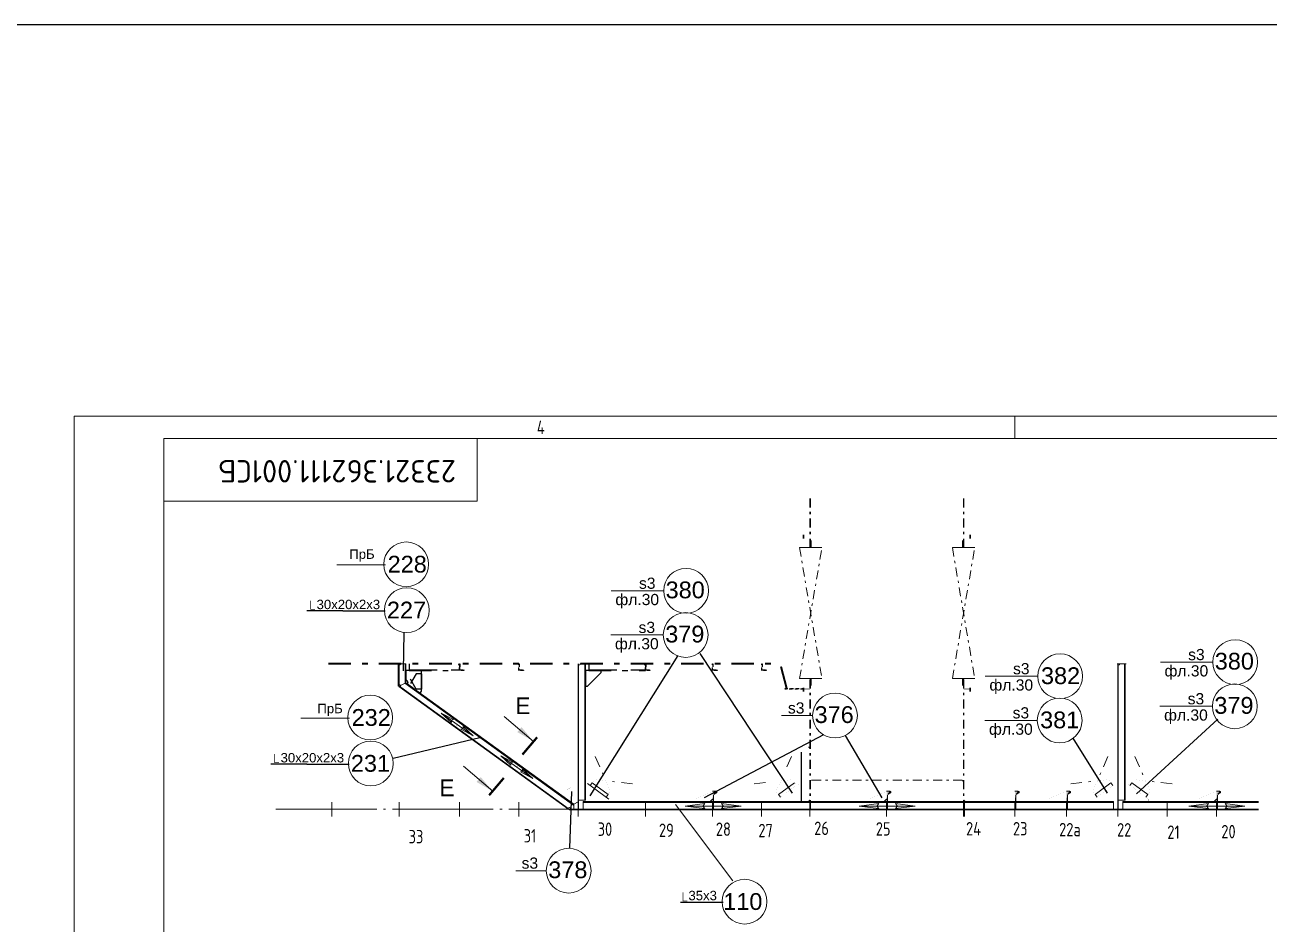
# Model space of a CAD drawing. Header units: millimetres. Extents: x 149544 to 197467, y -3118 to 25363.
# Drawn here: x 168411 to 173967, y 19742 to 23758 of the extents above; entities that cross this region are included whole.
import ezdxf

# ---------------------------------------------------------------- set-up
doc = ezdxf.new("R2010")
doc.units = ezdxf.units.MM
doc.header["$MEASUREMENT"] = 0
for name, pattern in [('DASH1', [187.5, 125, -62.5]), ('DASH5', [225, 100, -50, 25, -50]), ('DASH6', [25, 12.5, -12.5]), ('K5LT32768', [0]), ('K5LT32769', [0]), ('K5LT32781', [90, 40, -20, 10, -20]), ('K5LT32790', [520, 450, -30, 10, -30]), ('K5LT32791', [0]), ('K5LT32793', [10, 5, -5]), ('K5LT32794', [10, 5, -5]), ('K5LT_THIN', [0])]:
    doc.linetypes.add(name, pattern=pattern)
doc.layers.add('pen_035', color=1, linetype='Continuous')
doc.layers.add('pen_7', color=1, linetype='Continuous')
doc.styles.add('KTEXTSTYLE', font='GOST_AU.SHX', dxfattribs={"width": 0.96, "height": 5})
doc.styles.add('style5', font='arial.ttf', dxfattribs={"height": 3})

# ---------------------------------------------------------------- blocks, each defined once
blk = doc.blocks.new('U131')
at = {"layer": 'pen_035', "color": 1, "linetype": 'K5LT32769', "lineweight": 18, "true_color": 0xff0000}
for p, q in [((-161174, 4658.9), (-161179, 4595.6)), ((-161174, 4658.9), (-161174, 4595.6)), ((-161179, 4595.6), (-161174, 4595.6))]:
    blk.add_line(p, q, dxfattribs=at)
blk = doc.blocks.new('U132')
at = {"layer": 'pen_035', "color": 1, "linetype": 'K5LT32769', "lineweight": 18, "true_color": 0xff0000}
for p in [(-161172, 4662.3), (-161162, 4668.1)]:
    blk.add_line(p, (-161160.7, 4669.3), dxfattribs=at)
blk = doc.blocks.new('U133')
at = {"layer": 'pen_035', "color": 1, "linetype": 'K5LT32769', "lineweight": 18, "true_color": 0xff0000}
for p in [(-161172, 4662.3), (-161160.7, 4669.3)]:
    blk.add_line(p, (-161160.1, 4670.9), dxfattribs=at)
blk = doc.blocks.new('U134')
at = {"layer": 'pen_035', "color": 1, "linetype": 'K5LT32769', "lineweight": 18, "true_color": 0xff0000}
for p in [(-161172, 4662.3), (-161160.1, 4670.9)]:
    blk.add_line(p, (-161160.1, 4672.6), dxfattribs=at)
blk = doc.blocks.new('U135')
at = {"layer": 'pen_035', "color": 1, "linetype": 'K5LT32769', "lineweight": 18, "true_color": 0xff0000}
for p in [(-161173.1, 4661.4), (-161160.1, 4672.6)]:
    blk.add_line(p, (-161160.9, 4674.1), dxfattribs=at)
blk = doc.blocks.new('U136')
at = {"layer": 'pen_035', "color": 1, "linetype": 'K5LT32769', "lineweight": 18, "true_color": 0xff0000}
for p in [(-161173.1, 4661.4), (-161160.9, 4674.1)]:
    blk.add_line(p, (-161162.3, 4675.2), dxfattribs=at)
blk = doc.blocks.new('U137')
at = {"layer": 'pen_035', "color": 1, "linetype": 'K5LT32769', "lineweight": 18, "true_color": 0xff0000}
blk.add_line((-161179, 4595.6), (-161174, 4658.9), dxfattribs=at)
blk = doc.blocks.new('U138')
at = {"layer": 'pen_035', "color": 1, "linetype": 'K5LT32769', "lineweight": 18, "true_color": 0xff0000}
for p in [(-161162.3, 4675.2), (-161164, 4675.6)]:
    blk.add_line(p, (-161179, 4675.6), dxfattribs=at)
blk = doc.blocks.new('U187')
at = {"layer": 'pen_035', "color": 1, "linetype": 'K5LT32769', "lineweight": 18, "true_color": 0xff0000}
for p, q in [((-162422, 4675.6), (-162405.3, 4675.2)), ((-162422, 4675.6), (-162407, 4675.6)), ((-162405.3, 4675.2), (-162407, 4675.6))]:
    blk.add_line(p, q, dxfattribs=at)
blk = doc.blocks.new('U188')
at = {"layer": 'pen_035', "color": 1, "linetype": 'K5LT32769', "lineweight": 18, "true_color": 0xff0000}
for p in [(-162415, 4662.3), (-162405, 4668.1)]:
    blk.add_line(p, (-162403.7, 4669.3), dxfattribs=at)
blk = doc.blocks.new('U189')
at = {"layer": 'pen_035', "color": 1, "linetype": 'K5LT32769', "lineweight": 18, "true_color": 0xff0000}
for p in [(-162415, 4662.3), (-162403.7, 4669.3)]:
    blk.add_line(p, (-162403.1, 4670.9), dxfattribs=at)
blk = doc.blocks.new('U190')
at = {"layer": 'pen_035', "color": 1, "linetype": 'K5LT32769', "lineweight": 18, "true_color": 0xff0000}
for p in [(-162415, 4662.3), (-162403.1, 4670.9)]:
    blk.add_line(p, (-162403.1, 4672.6), dxfattribs=at)
blk = doc.blocks.new('U191')
at = {"layer": 'pen_035', "color": 1, "linetype": 'K5LT32769', "lineweight": 18, "true_color": 0xff0000}
for p in [(-162416.1, 4661.4), (-162403.1, 4672.6)]:
    blk.add_line(p, (-162403.9, 4674.1), dxfattribs=at)
blk = doc.blocks.new('U192')
at = {"layer": 'pen_035', "color": 1, "linetype": 'K5LT32769', "lineweight": 18, "true_color": 0xff0000}
for p in [(-162416.1, 4661.4), (-162403.9, 4674.1)]:
    blk.add_line(p, (-162405.3, 4675.2), dxfattribs=at)
blk = doc.blocks.new('U193')
at = {"layer": 'pen_035', "color": 1, "linetype": 'K5LT32769', "lineweight": 18, "true_color": 0xff0000}
blk.add_line((-162422, 4595.6), (-162417, 4658.9), dxfattribs=at)
blk = doc.blocks.new('U194')
at = {"layer": 'pen_035', "color": 1, "linetype": 'K5LT32769', "lineweight": 18, "true_color": 0xff0000}
for p in [(-162422, 4595.6), (-162417, 4595.6)]:
    blk.add_line(p, (-162417, 4658.9), dxfattribs=at)
blk = doc.blocks.new('U195')
at = {"layer": 'pen_035', "color": 1, "linetype": 'K5LT32769', "lineweight": 18, "true_color": 0xff0000}
for p, q in [((-163194, 4658.9), (-163199, 4595.6)), ((-163194, 4658.9), (-163194, 4595.6)), ((-163199, 4595.6), (-163194, 4595.6))]:
    blk.add_line(p, q, dxfattribs=at)
blk = doc.blocks.new('U196')
at = {"layer": 'pen_035', "color": 1, "linetype": 'K5LT32769', "lineweight": 18, "true_color": 0xff0000}
for p in [(-163192, 4662.3), (-163182, 4668.1)]:
    blk.add_line(p, (-163180.7, 4669.3), dxfattribs=at)
blk = doc.blocks.new('U197')
at = {"layer": 'pen_035', "color": 1, "linetype": 'K5LT32769', "lineweight": 18, "true_color": 0xff0000}
for p in [(-163192, 4662.3), (-163180.7, 4669.3)]:
    blk.add_line(p, (-163180.1, 4670.9), dxfattribs=at)
blk = doc.blocks.new('U198')
at = {"layer": 'pen_035', "color": 1, "linetype": 'K5LT32769', "lineweight": 18, "true_color": 0xff0000}
for p in [(-163192, 4662.3), (-163180.1, 4670.9)]:
    blk.add_line(p, (-163180.1, 4672.6), dxfattribs=at)
blk = doc.blocks.new('U199')
at = {"layer": 'pen_035', "color": 1, "linetype": 'K5LT32769', "lineweight": 18, "true_color": 0xff0000}
for p in [(-163193.1, 4661.4), (-163180.1, 4672.6)]:
    blk.add_line(p, (-163180.9, 4674.1), dxfattribs=at)
blk = doc.blocks.new('U200')
at = {"layer": 'pen_035', "color": 1, "linetype": 'K5LT32769', "lineweight": 18, "true_color": 0xff0000}
for p in [(-163193.1, 4661.4), (-163180.9, 4674.1)]:
    blk.add_line(p, (-163182.3, 4675.2), dxfattribs=at)
blk = doc.blocks.new('U201')
at = {"layer": 'pen_035', "color": 1, "linetype": 'K5LT32769', "lineweight": 18, "true_color": 0xff0000}
blk.add_line((-163199, 4595.6), (-163194, 4658.9), dxfattribs=at)
blk = doc.blocks.new('U202')
at = {"layer": 'pen_035', "color": 1, "linetype": 'K5LT32769', "lineweight": 18, "true_color": 0xff0000}
for p in [(-163182.3, 4675.2), (-163184, 4675.6)]:
    blk.add_line(p, (-163199, 4675.6), dxfattribs=at)

msp = doc.modelspace()

# ---------------------------------------------------------------- hatches: boundary and pattern name
for color, points in [(0, [(170610, 20599.4), (170628.7, 20621.4), (170681.9, 20558.2)]), (0, [(170427.7, 20376.6), (170446.4, 20398.6), (170499.7, 20335.5)]), (0, [(171481.9, 20254.8), (171486.9, 20254.8), (171486.9, 20318.1), (171487.2, 20319.5), (171487.9, 20320.7), (171488.9, 20321.6), (171498.9, 20327.4), (171500.2, 20328.5), (171500.9, 20330.1), (171500.8, 20331.9), (171500, 20333.4), (171498.6, 20334.4), (171496.9, 20334.8), (171481.9, 20334.8)]), (0, [(172258.9, 20254.8), (172263.9, 20254.8), (172263.9, 20318.1), (172264.2, 20319.5), (172264.9, 20320.7), (172265.9, 20321.6), (172275.9, 20327.4), (172277.2, 20328.5), (172277.9, 20330.1), (172277.8, 20331.9), (172277, 20333.4), (172275.6, 20334.4), (172273.9, 20334.8), (172258.9, 20334.8)]), (0, [(172831.9, 20254.8), (172836.9, 20254.8), (172836.9, 20318.1), (172837.2, 20319.5), (172837.9, 20320.7), (172838.9, 20321.6), (172848.9, 20327.4), (172850.2, 20328.5), (172850.9, 20330.1), (172850.8, 20331.9), (172850, 20333.4), (172848.6, 20334.4), (172846.9, 20334.8), (172831.9, 20334.8)]), (2, [(173061.9, 20254.8), (173066.9, 20254.8), (173066.9, 20318.1), (173067.2, 20319.5), (173067.9, 20320.7), (173068.9, 20321.6), (173078.9, 20327.4), (173080.2, 20328.5), (173080.9, 20330.1), (173080.8, 20331.9), (173080, 20333.4), (173078.6, 20334.4), (173076.9, 20334.8), (173061.9, 20334.8)]), (0, [(173731.9, 20254.8), (173736.9, 20254.8), (173736.9, 20318.1), (173737.2, 20319.5), (173737.9, 20320.7), (173738.9, 20321.6), (173748.9, 20327.4), (173750.2, 20328.5), (173750.9, 20330.1), (173750.8, 20331.9), (173750, 20333.4), (173748.6, 20334.4), (173746.9, 20334.8), (173731.9, 20334.8)])]:
    msp.add_hatch(color=color).paths.add_polyline_path(points)

# ---------------------------------------------------------------- linework, layer by layer
at = {"color": 7, "linetype": 'K5LT32768', "lineweight": 18}
for p, q in [((185451.3, 22010.1), (168631.3, 22010.1)), ((168631.3, 22010.1), (168631.3, 10130.1)), ((172831.3, 22010.1), (172831.3, 21910.1))]:
    msp.add_line(p, q, dxfattribs=at)
at = {"color": 1, "linetype": 'K5LT32769', "lineweight": 18, "true_color": 0xff0000}
for p, q in [((185351.3, 21910.1), (169031.3, 21910.1)), ((169031.3, 21910.1), (169031.3, 10230.1)), ((170431.3, 21910.1), (170431.3, 21630.1)), ((170431.3, 21630.1), (169031.3, 21630.1))]:
    msp.add_line(p, q, dxfattribs=at)
at = {"color": 0, "linetype": 'K5LT32781', "lineweight": 18}
for p, q in [((171916.9, 21423.2), (171916.9, 21647.1)), ((171918.9, 21423.2), (171918.9, 21647.1)), ((172601.9, 21423.2), (172601.9, 21647.1)), ((172603.9, 21423.2), (172603.9, 21647.1)), ((171886.9, 21464.4), (171886.9, 21481.2)), ((171889.9, 21464.4), (171889.9, 21481.2)), ((171918.9, 21423.2), (171918.9, 21454.6)), ((171921.9, 21423.2), (171921.9, 21454.6)), ((172598.9, 21423.2), (172598.9, 21454.6)), ((172601.9, 21423.2), (172601.9, 21454.6)), ((172630.9, 21464.4), (172630.9, 21481.2)), ((172633.9, 21464.4), (172633.9, 21481.2)), ((171870.4, 20838.4), (171970.4, 21423.2)), ((171870.4, 21423.2), (171970.4, 20838.4)), ((172552.9, 20838.4), (172652.9, 21423.2)), ((172552.9, 21423.2), (172652.9, 20838.4)), ((173288.9, 20904.8), (173333.9, 20904.8)), ((171916.9, 20254.8), (171916.9, 20838.4)), ((171918.9, 20254.8), (171918.9, 20838.4)), ((171918.9, 20807), (171918.9, 20838.4)), ((171921.9, 20807), (171921.9, 20838.4)), ((172598.9, 20807), (172598.9, 20838.4)), ((172601.9, 20254.8), (172601.9, 20838.4)), ((172601.9, 20807), (172601.9, 20838.4)), ((172603.9, 20254.8), (172603.9, 20838.4)), ((171886.9, 20780.4), (171886.9, 20797.2)), ((171889.9, 20780.4), (171889.9, 20797.2)), ((172630.9, 20780.4), (172630.9, 20797.2)), ((172633.9, 20780.4), (172633.9, 20797.2)), ((171916.9, 20380.1), (171916.9, 20355.5)), ((171923.8, 20385.1), (171921.9, 20385.1)), ((172596.9, 20385.1), (171923.8, 20385.1)), ((172601.9, 20380.1), (172601.9, 20355.5)), ((171911.9, 20289.8), (171886.9, 20289.8)), ((172608.9, 20289.8), (172633.9, 20289.8))]:
    msp.add_line(p, q, dxfattribs=at)
at = {"color": 0, "linetype": 'K5LT32768', "lineweight": 18}
for p, q in [((171970.4, 21423.2), (171870.4, 21423.2)), ((172652.9, 21423.2), (172552.9, 21423.2)), ((170021.7, 21346.6), (169804.3, 21346.6)), ((171263.7, 21230.4), (171029.3, 21230.4)), ((171261.9, 21033.1), (171027.5, 21033.1)), ((173716.1, 20911.9), (173481.7, 20911.9)), ((171970.4, 20838.4), (171870.4, 20838.4)), ((172652.9, 20838.4), (172552.9, 20838.4)), ((172934.1, 20848.8), (172699.7, 20848.8)), ((170270.5, 20684.4), (170412.8, 20582.6)), ((170324.7, 20655.1), (170270.5, 20684.4)), ((170315.8, 20642.6), (170270.5, 20684.4)), ((171928.9, 20673.3), (171790.2, 20673.3)), ((173714.2, 20714.5), (173479.8, 20714.5)), ((169860.8, 20662), (169643.4, 20662)), ((170324.7, 20655.1), (170315.3, 20652.4)), ((170315.8, 20642.6), (170315.3, 20652.4)), ((170367.5, 20624.5), (170412.8, 20582.6)), ((170367.5, 20624.5), (170368, 20614.7)), ((170682.8, 20557.8), (170551.5, 20669.2)), ((172932.3, 20651.5), (172697.9, 20651.5)), ((170358.5, 20612), (170368, 20614.7)), ((170358.5, 20612), (170412.8, 20582.6)), ((170536.4, 20494), (170678.8, 20392.2)), ((170590.7, 20464.6), (170536.4, 20494)), ((170581.8, 20452.1), (170536.4, 20494)), ((170590.7, 20464.6), (170581.3, 20461.9)), ((170581.8, 20452.1), (170581.3, 20461.9)), ((170978.1, 20444.8), (170958, 20490.6)), ((171814.2, 20444.8), (171834.2, 20490.6)), ((173227.8, 20444.8), (173247.8, 20490.6)), ((173388.1, 20444.8), (173368, 20490.6)), ((170500.5, 20335), (170369.3, 20446.4)), ((170624.5, 20421.6), (170633.9, 20424.3)), ((170624.5, 20421.6), (170678.8, 20392.2)), ((170633.4, 20434.1), (170678.8, 20392.2)), ((170633.4, 20434.1), (170633.9, 20424.3)), ((170994.1, 20408.2), (170990.1, 20417.3)), ((173211.8, 20408.2), (173215.8, 20417.3)), ((173404.1, 20408.2), (173400.1, 20417.3)), ((171034.8, 20378.2), (171044.7, 20377.1)), ((171074.6, 20373.7), (171124.2, 20368.2)), ((171717.7, 20373.7), (171668, 20368.2)), ((173131.3, 20373.7), (173081.6, 20368.2)), ((173171.1, 20378.2), (173161.2, 20377.1)), ((173444.8, 20378.2), (173454.7, 20377.1)), ((173484.6, 20373.7), (173534.2, 20368.2)), ((169781.9, 20222.8), (169781.9, 20286.8)), ((170081.9, 20222.8), (170081.9, 20286.8)), ((170351.9, 20222.8), (170351.9, 20286.8)), ((170616.9, 20222.8), (170616.9, 20286.8)), ((171181.9, 20222.8), (171181.9, 20286.8)), ((171481.9, 20222.8), (171481.9, 20286.8)), ((171699.9, 20222.8), (171699.9, 20286.8)), ((171916.9, 20222.8), (171916.9, 20286.8)), ((172258.9, 20222.8), (172258.9, 20286.8)), ((172601.9, 20222.8), (172601.9, 20286.8)), ((172607.3, 20222.8), (172607.3, 20286.8)), ((172831.9, 20222.8), (172831.9, 20286.8)), ((173061.9, 20222.8), (173061.9, 20286.8)), ((173511.9, 20222.8), (173511.9, 20286.8)), ((173731.9, 20222.8), (173731.9, 20286.8)), ((171317, 20275.2), (171571.8, 19935.6)), ((171446.9, 20279.8), (171359.4, 20268.8)), ((171359.4, 20268.8), (171609.4, 20268.8)), ((171446.9, 20257.8), (171359.4, 20268.8)), ((171446.9, 20279.8), (171438.2, 20268.8)), ((171446.9, 20257.8), (171438.2, 20268.8)), ((171521.9, 20279.8), (171609.4, 20268.8)), ((171521.9, 20279.8), (171530.7, 20268.8)), ((171521.9, 20257.8), (171609.4, 20268.8)), ((171521.9, 20257.8), (171530.7, 20268.8)), ((172223.9, 20279.8), (172136.4, 20268.8)), ((172136.4, 20268.8), (172386.4, 20268.8)), ((172223.9, 20257.8), (172136.4, 20268.8)), ((172223.9, 20279.8), (172215.2, 20268.8)), ((172223.9, 20257.8), (172215.2, 20268.8)), ((172298.9, 20279.8), (172386.4, 20268.8)), ((172298.9, 20279.8), (172307.7, 20268.8)), ((172298.9, 20257.8), (172386.4, 20268.8)), ((172298.9, 20257.8), (172307.7, 20268.8)), ((173696.9, 20279.8), (173609.4, 20268.8)), ((173609.4, 20268.8), (173859.4, 20268.8)), ((173696.9, 20257.8), (173609.4, 20268.8)), ((173696.9, 20279.8), (173688.2, 20268.8)), ((173696.9, 20257.8), (173688.2, 20268.8)), ((173771.9, 20279.8), (173859.4, 20268.8)), ((173771.9, 20279.8), (173780.7, 20268.8)), ((173771.9, 20257.8), (173859.4, 20268.8)), ((173771.9, 20257.8), (173780.7, 20268.8)), ((170739.5, 19980.3), (170603.7, 19980.3))]:
    msp.add_line(p, q, dxfattribs=at)
at = {"color": 7}
for p, q in [((169830.5, 21141), (169670.2, 21141)), ((170102.5, 21042.9), (170100.1, 20873.7)), ((171424.6, 20950.3), (171837.3, 20326.7)), ((171326.8, 20941.9), (170934.2, 20314.2)), ((173738.7, 20656.4), (173374.6, 20323.1)), ((170443.2, 20573.8), (170056, 20481.5)), ((171977, 20586.7), (171444.3, 20305.8)), ((172074.5, 20584.4), (172237.7, 20305.8)), ((173090.8, 20572.1), (173244.8, 20325.8)), ((171878.3, 20509.9), (171878.3, 20289.8)), ((169669.7, 20456.4), (169509.4, 20456.4)), ((170845, 20080.3), (170854.2, 20333.7))]:
    msp.add_line(p, q, dxfattribs=at)
for p, q in [((169830.5, 21141), (170020.5, 21141)), ((169669.7, 20456.4), (169859.7, 20456.4)), ((171339.1, 19839), (171529.1, 19839))]:
    msp.add_line(p, q)
at = {"color": 0, "linetype": 'DASH5'}
for p, q in [((169766.9, 20907.8), (171791.9, 20907.8)), ((169766.9, 20904.8), (171791.9, 20904.8)), ((170126.9, 20904.8), (170126.9, 20874.8)), ((170351.9, 20899.8), (170351.9, 20874.8)), ((170928.9, 20904.8), (170928.9, 20874.8)), ((171181.9, 20899.8), (171181.9, 20874.8)), ((171811.9, 20793.4), (171784, 20904.1)), ((171814.8, 20794.1), (171786.9, 20904.8)), ((170126.9, 20874.8), (170351.9, 20874.8)), ((170181.9, 20859.8), (170183.9, 20859.8)), ((170183.9, 20791.8), (170183.9, 20859.8)), ((170928.9, 20874.8), (171181.9, 20874.8)), ((170181.9, 20791.8), (170183.9, 20791.8))]:
    msp.add_line(p, q, dxfattribs=at)
at = {"color": 0, "linetype": 'K5LT32791', "lineweight": 18}
for p, q in [((170077.9, 20804.8), (170077.9, 20904.8)), ((170081.9, 20904.8), (170081.9, 20869.8)), ((170081.9, 20804.8), (170081.9, 20904.8)), ((170881.9, 20254.8), (170881.9, 20904.8)), ((170883.9, 20254.8), (170883.9, 20904.8)), ((173291.9, 20254.8), (173291.9, 20904.8)), ((173293.9, 20254.8), (173293.9, 20904.8)), ((170080.8, 20803.2), (170840.8, 20253.2)), ((170081.9, 20804.8), (170841.9, 20254.8)), ((170089.5, 20799.3), (170841.9, 20254.8)), ((170881.9, 20222.8), (170881.9, 20286.8)), ((173291.9, 20222.8), (173291.9, 20286.8)), ((170841.9, 20254.8), (173014.1, 20254.8)), ((170841.9, 20254.8), (173014.1, 20254.8)), ((170841.9, 20251.8), (173013.9, 20251.8)), ((172987, 20254.8), (173920.1, 20254.8)), ((172987, 20254.8), (173920.1, 20254.8)), ((172987, 20251.8), (173920.1, 20251.8))]:
    msp.add_line(p, q, dxfattribs=at)
at = {"color": 0, "linetype": 'K5LT32769', "lineweight": 18}
for p, q in [((170088.9, 20904.8), (170111.9, 20904.8)), ((170109.9, 20817.9), (170109.9, 20906)), ((170111.9, 20820.1), (170111.9, 20904.8)), ((170890.9, 20904.8), (170913.9, 20904.8)), ((170911.9, 20906), (170911.9, 20294.8)), ((170913.9, 20904.8), (170913.9, 20294.8)), ((173300.9, 20904.8), (173323.9, 20904.8)), ((173321.9, 20906), (173321.9, 20294.8)), ((173323.9, 20904.8), (173323.9, 20294.8)), ((170088.2, 20808), (170112, 20820.1)), ((170088.2, 20808), (170111.9, 20820.1)), ((170862, 20271.8), (170107.5, 20817.8)), ((170861.9, 20277.4), (170112, 20820.1)), ((171018.9, 20299.8), (170923.9, 20369.8)), ((170936, 20360.9), (170944.9, 20373)), ((171015.8, 20320.8), (170944.9, 20373)), ((171847.3, 20373), (171776.5, 20320.8)), ((173261, 20373), (173190.1, 20320.8)), ((173269.9, 20360.9), (173261, 20373)), ((173346, 20360.9), (173354.9, 20373)), ((173425.8, 20320.8), (173354.9, 20373)), ((170861.7, 20277.6), (170881.9, 20287.9)), ((170883.9, 20294.8), (170913.9, 20294.8)), ((173015.6, 20289.8), (170903.9, 20289.8)), ((170903.9, 20254.8), (170903.9, 20289.8)), ((173015.4, 20284.6), (170903.9, 20284.6)), ((171006.9, 20308.7), (171015.8, 20320.8)), ((171471.9, 20289.8), (171481.9, 20299.8)), ((171785.4, 20308.7), (171776.5, 20320.8)), ((172248.9, 20289.8), (172258.9, 20299.8)), ((173271.9, 20289.8), (172987, 20289.8)), ((173271.9, 20284.6), (172987, 20284.6)), ((173199, 20308.7), (173190.1, 20320.8)), ((173271.9, 20254.8), (173271.9, 20289.8)), ((173293.9, 20294.8), (173323.9, 20294.8)), ((173313.9, 20254.8), (173313.9, 20289.8)), ((173920.1, 20289.8), (173313.9, 20289.8)), ((173920.1, 20284.6), (173313.9, 20284.6)), ((173416.9, 20308.7), (173425.8, 20320.8)), ((173721.9, 20289.8), (173731.9, 20299.8)), ((170848.5, 20255.1), (170861.9, 20255.2)), ((170861.9, 20255.2), (170861.9, 20277.4))]:
    msp.add_line(p, q, dxfattribs=at)
at = {"color": 0, "linetype": 'DASH1'}
for p, q in [((170126.9, 20876.8), (170352.8, 20876.8)), ((170928.9, 20876.8), (171182.8, 20876.8))]:
    msp.add_line(p, q, dxfattribs=at)
at = {"color": 0, "linetype": 'K5LT32790', "lineweight": 18}
for p, q in [((169531.9, 20254.8), (173014.1, 20254.8)), ((172987, 20254.8), (173920.1, 20254.8))]:
    msp.add_line(p, q, dxfattribs=at)
at = {"color": 2}
msp.add_lwpolyline([(149543.6, -3117.8), (187950.5, -3117.8), (187950.5, 23758.3), (149543.6, 23758.3)], close=True, dxfattribs=at)
at = {"color": 0, "linetype": 'K5LT32794', "const_width": 0.18}
for points in [[(171916.9, 21467.5), (171916.9, 21470.6), (171889.9, 21470.6), (171889.9, 21467.5), (171916.9, 21467.5)], [(172603.9, 21467.5), (172603.9, 21470.6), (172630.9, 21470.6), (172630.9, 21467.5), (172603.9, 21467.5)], [(171916.9, 20794.1), (171916.9, 20791.1), (171889.9, 20791.1), (171889.9, 20794.1), (171916.9, 20794.1)], [(172603.9, 20794.1), (172603.9, 20791.1), (172630.9, 20791.1), (172630.9, 20794.1), (172603.9, 20794.1)]]:
    msp.add_lwpolyline(points, dxfattribs=at)
at = {"const_width": 3}
for points in [[(169687.2, 21186.7), (169687.2, 21147.4), (169706.9, 21147.4)], [(169526.4, 20502.1), (169526.4, 20462.8), (169546.1, 20462.8)], [(171349.7, 19884.3), (171349.7, 19845), (171369.4, 19845)]]:
    msp.add_lwpolyline(points, dxfattribs=at)
at = {"color": 0, "linetype": 'K5LT32791', "const_width": 0.18}
msp.add_lwpolyline([(170081.9, 20904.8), (170081.9, 20903.8), (170081.9, 20804.8), (170089.5, 20799.3)], dxfattribs=at)
at = {"color": 0, "linetype": 'K5LT32769', "const_width": 0.18}
for points in [[(170333.9, 20622.4), (170334.8, 20621.9), (170335.5, 20621.7), (170336.2, 20622.1), (170350.8, 20642.3), (170351.6, 20643), (170352.6, 20643.2), (170353.6, 20642.8), (170365.8, 20634), (170366.5, 20633.8), (170367.2, 20634.2), (170367.7, 20635), (170351.5, 20646.8), (170333.9, 20622.4)], [(171875.3, 20509.9), (171878.3, 20509.9), (171878.3, 20541.9), (171910.3, 20541.9), (171910.3, 20544.9), (171875.3, 20544.9), (171875.3, 20509.9)], [(170881.9, 20362.9), (170871.9, 20362.9), (170806.8, 20329.6), (170800.9, 20321.5), (170861.7, 20277.6)], [(170923.9, 20369.8), (170913.9, 20369.8), (170913.9, 20299.8)], [(171878.3, 20369.8), (171868.3, 20369.8), (171773.3, 20299.8), (171773.3, 20289.8), (171878.3, 20289.8)], [(173291.9, 20369.8), (173281.9, 20369.8), (173186.9, 20299.8), (173186.9, 20289.8), (173291.9, 20289.8)], [(173323.9, 20299.8), (173333.9, 20289.8), (173428.9, 20289.8), (173428.9, 20299.8), (173333.9, 20369.8), (173323.9, 20369.8), (173323.9, 20299.8)], [(170913.9, 20299.8), (170923.9, 20289.8), (171018.9, 20289.8), (171018.9, 20299.8)], [(171481.9, 20329.8), (171471.9, 20329.8), (171401.9, 20299.8), (171401.9, 20289.8), (171471.9, 20289.8)], [(172258.9, 20329.8), (172248.9, 20329.8), (172178.9, 20299.8), (172178.9, 20289.8), (172248.9, 20289.8)], [(172831.9, 20329.8), (172821.9, 20329.8), (172751.9, 20299.8), (172751.9, 20289.8), (172821.9, 20289.8)], [(173731.9, 20329.8), (173721.9, 20329.8), (173651.9, 20299.8), (173651.9, 20289.8), (173721.9, 20289.8)]]:
    msp.add_lwpolyline(points, dxfattribs=at)
at = {"color": 7, "const_width": 10}
for points in [[(170698.3, 20576), (170632.9, 20499)], [(170549.6, 20394.2), (170484.2, 20317.2)]]:
    msp.add_lwpolyline(points, dxfattribs=at)
at = {"color": 0, "linetype": 'K5LT_THIN', "const_width": 0.18}
for points in [[(170698.3, 20576), (170632.9, 20499)], [(170484.2, 20317.2), (170549.6, 20394.2)]]:
    msp.add_lwpolyline(points, dxfattribs=at)
at = {"color": 0, "linetype": 'K5LT32793', "const_width": 0.18}
for points in [[(170598.9, 20430.7), (170599.8, 20430.1), (170600.5, 20429.9), (170601.2, 20430.3), (170615.8, 20450.6), (170616.6, 20451.2), (170617.6, 20451.4), (170618.6, 20451), (170630.8, 20442.2), (170631.5, 20442), (170632.2, 20442.4), (170632.7, 20443.3), (170616.5, 20455), (170598.9, 20430.7)], [(173293.9, 20404.8), (173293.9, 20405.8), (173294.2, 20406.5), (173294.9, 20406.8), (173319.9, 20406.8), (173320.9, 20407.1), (173321.7, 20407.8), (173321.9, 20408.8), (173321.9, 20423.8), (173322.2, 20424.5), (173322.9, 20424.8), (173323.9, 20424.8), (173323.9, 20404.8), (173293.9, 20404.8)]]:
    msp.add_lwpolyline(points, dxfattribs=at)
at = {"color": 0, "linetype": 'K5LT32768', "const_width": 0.18}
for points in [[(170940.5, 20367), (170955.3, 20387.1), (171005, 20381.5)], [(171011.3, 20314.8), (171026.1, 20334.9), (171006.1, 20380.7)], [(171780.9, 20314.8), (171766.1, 20334.9), (171786.1, 20380.7)], [(171851.8, 20367), (171837, 20387.1), (171787.3, 20381.5)], [(173194.6, 20314.8), (173179.7, 20334.9), (173199.8, 20380.7)], [(173265.4, 20367), (173250.6, 20387.1), (173200.9, 20381.5)], [(173350.5, 20367), (173365.3, 20387.1), (173415, 20381.5)], [(173421.3, 20314.8), (173436.1, 20334.9), (173416.1, 20380.7)]]:
    msp.add_lwpolyline(points, dxfattribs=at)
at = {"color": 2, "linetype": 'K5LT32769', "const_width": 0.18}
msp.add_lwpolyline([(173061.9, 20329.8), (173051.9, 20329.8), (172981.9, 20299.8), (172981.9, 20289.8), (173051.9, 20289.8)], dxfattribs=at)
at = {"color": 0, "linetype": 'DASH6'}
for points in [[(170351.9, 20904.8, 0), (170352.9, 20904.8, 0), (170353.7, 20904.5, 0), (170353.9, 20903.8, 0), (170353.9, 20878.8, 0), (170354.2, 20877.8, 0), (170354.9, 20877.1, 0), (170355.9, 20876.8, 0), (170370.9, 20876.8, 0), (170371.7, 20876.5, 0), (170371.9, 20875.8, 0), (170371.9, 20874.8, 0), (170351.9, 20874.8, 0), (170351.9, 20904.8, 0)], [(170616.9, 20904.8, 0), (170617.9, 20904.8, 0), (170618.7, 20904.5, 0), (170618.9, 20903.8, 0), (170618.9, 20878.8, 0), (170619.2, 20877.8, 0), (170619.9, 20877.1, 0), (170620.9, 20876.8, 0), (170635.9, 20876.8, 0), (170636.7, 20876.5, 0), (170636.9, 20875.8, 0), (170636.9, 20874.8, 0), (170616.9, 20874.8, 0), (170616.9, 20904.8, 0)], [(171181.9, 20904.8, 0), (171182.9, 20904.8, 0), (171183.7, 20904.5, 0), (171183.9, 20903.8, 0), (171183.9, 20878.8, 0), (171184.2, 20877.8, 0), (171184.9, 20877.1, 0), (171185.9, 20876.8, 0), (171200.9, 20876.8, 0), (171201.7, 20876.5, 0), (171201.9, 20875.8, 0), (171201.9, 20874.8, 0), (171181.9, 20874.8, 0), (171181.9, 20904.8, 0)], [(171481.9, 20904.8, 0), (171482.9, 20904.8, 0), (171483.7, 20904.5, 0), (171483.9, 20903.8, 0), (171483.9, 20878.8, 0), (171484.2, 20877.8, 0), (171484.9, 20877.1, 0), (171485.9, 20876.8, 0), (171500.9, 20876.8, 0), (171501.7, 20876.5, 0), (171501.9, 20875.8, 0), (171501.9, 20874.8, 0), (171481.9, 20874.8, 0), (171481.9, 20904.8, 0)], [(171701.9, 20904.8, 0), (171702.9, 20904.8, 0), (171703.7, 20904.5, 0), (171703.9, 20903.8, 0), (171703.9, 20878.8, 0), (171704.2, 20877.8, 0), (171704.9, 20877.1, 0), (171705.9, 20876.8, 0), (171720.9, 20876.8, 0), (171721.7, 20876.5, 0), (171721.9, 20875.8, 0), (171721.9, 20874.8, 0), (171701.9, 20874.8, 0), (171701.9, 20904.8, 0)], [(171886.9, 20794.2, 0), (171886.9, 20791.1, 0), (171805.7, 20791.1, 0), (171805.7, 20794.2, 0), (171886.9, 20794.2, 0)]]:
    msp.add_polyline3d(points, dxfattribs=at)
at = {"color": 0, "linetype": 'DASH5'}
for points in [[(170181.9, 20781.8, 0), (170181.9, 20874.8, 0), (170111.9, 20874.8, 0), (170111.9, 20830.1, 0)], [(170983.9, 20864.8, 0), (170983.9, 20874.8, 0), (170913.9, 20874.8, 0), (170913.9, 20804.8, 0), (170923.9, 20804.8, 0), (170983.9, 20864.8, 0)], [(170120, 20814.3, 0), (170176.1, 20773.7, 0), (170181.9, 20781.8, 0)]]:
    msp.add_polyline3d(points, dxfattribs=at)
at = {"color": 0, "linetype": 'Continuous'}
for points in [[(170182.9, 20859.8, 0), (170157.9, 20859.8, 0), (170132.9, 20816.5, 0)], [(170182.9, 20791.8, 0), (170157.9, 20791.8, 0), (170132.9, 20835.1, 0)]]:
    msp.add_polyline3d(points, dxfattribs=at)
at = {"color": 0, "linetype": 'K5LT32768', "lineweight": 18}
for centre in [(170114.1, 21348.8), (170116.5, 21143.8), (169953.2, 20664.2), (169955.6, 20459.2), (171625, 19841.9)]:
    msp.add_circle(centre, 100, dxfattribs=at)
for centre, start, end in [((171363.7, 21230.4), 0, 180), ((171363.7, 21230.4), 180, 0), ((171361.9, 21033.1), 0, 180), ((171361.9, 21033.1), 180, 0), ((173816.1, 20911.9), 0, 180), ((173034.1, 20848.8), 0, 180), ((173816.1, 20911.9), 180, 0), ((173034.1, 20848.8), 180, 0), ((173814.2, 20714.5), 0, 180), ((172028.9, 20673.3), 0, 180), ((173032.3, 20651.5), 0, 180), ((172028.9, 20673.3), 180, 0), ((173814.2, 20714.5), 180, 0), ((173032.3, 20651.5), 180, 0), ((170839.5, 19980.3), 0, 180), ((170839.5, 19980.3), 180, 0)]:
    msp.add_arc(centre, 100, start, end, dxfattribs=at)
at = {"color": 0, "linetype": 'K5LT32769', "lineweight": 18}
for centre, start, end in [((170081.9, 20904.8), 270, 0), ((170883.9, 20904.8), 270, 0), ((173293.9, 20904.8), 270, 0), ((170081.9, 20804.8), 27.0007, 90), ((170081.9, 20804.8), 324.1077, 26.9989), ((170841.5, 20255.1), 0.1074, 144.1078)]:
    msp.add_arc(centre, 7, start, end, dxfattribs=at)
at = {"color": 0, "linetype": 'DASH5'}
for centre, radius, start, end in [((170351.9, 20904.8), 5, 180, 270), ((171181.9, 20904.8), 5, 180, 270), ((170111.9, 20820.1), 10, 27.0535, 89.9999), ((170111.9, 20820.1), 10, 324.1074, 27.0535)]:
    msp.add_arc(centre, radius, start, end, dxfattribs=at)
at = {"color": 0, "linetype": 'K5LT32781', "lineweight": 18}
for centre, start, end in [((171916.9, 20532.8), 180, 270), ((171916.9, 20385.1), 270, 0), ((172601.9, 20385.1), 180, 270), ((171916.9, 20289.8), 90, 180), ((172603.9, 20289.8), 0, 90)]:
    msp.add_arc(centre, 5, start, end, dxfattribs=at)

# ---------------------------------------------------------------- block references
at = {"color": 0}
for name, p in [('U202', (334680.9, 15659.3)), ('U195', (334680.9, 15659.3)), ('U201', (334680.9, 15659.3)), ('U200', (334680.9, 15659.3)), ('U199', (334680.9, 15659.3)), ('U198', (334680.9, 15659.3)), ('U197', (334680.9, 15659.3)), ('U196', (334680.9, 15659.3)), ('U187', (334680.9, 15659.3)), ('U193', (334680.9, 15659.3)), ('U194', (334680.9, 15659.3)), ('U192', (334680.9, 15659.3)), ('U191', (334680.9, 15659.3)), ('U190', (334680.9, 15659.3)), ('U189', (334680.9, 15659.3)), ('U188', (334680.9, 15659.3)), ('U138', (334010.9, 15659.3)), ('U131', (334010.9, 15659.3)), ('U137', (334010.9, 15659.3)), ('U136', (334010.9, 15659.3)), ('U135', (334010.9, 15659.3)), ('U134', (334010.9, 15659.3)), ('U133', (334010.9, 15659.3)), ('U132', (334010.9, 15659.3)), ('U138', (334910.9, 15659.3)), ('U131', (334910.9, 15659.3)), ('U137', (334910.9, 15659.3)), ('U136', (334910.9, 15659.3)), ('U135', (334910.9, 15659.3)), ('U134', (334910.9, 15659.3)), ('U133', (334910.9, 15659.3)), ('U132', (334910.9, 15659.3))]:
    msp.add_blockref(name, p, dxfattribs=at)
at = {"color": 2}
for name in ['U138', 'U131', 'U137', 'U136', 'U135', 'U134', 'U133', 'U132']:
    msp.add_blockref(name, (334240.9, 15659.3), dxfattribs=at)

# ---------------------------------------------------------------- texts
at = {"color": 7, "insert": (170697.5, 21990.6), "char_height": 2.5, "attachment_point": 1, "style": 'KTEXTSTYLE'}
msp.add_mtext('\\H3.5;\\W0.965;\\Q15;\\Q0;\\H60.00;{\\c16711935;4}', dxfattribs=at)
at = {"color": 7, "insert": (170336.3, 21714.4), "char_height": 2.5, "attachment_point": 1, "rotation": 180, "style": 'KTEXTSTYLE'}
msp.add_mtext('{\\H40x;\\W1.215;\\C6;23321.362111.001СБ}', dxfattribs=at)
at = {"color": 0, "char_height": 2.5, "attachment_point": 1, "style": 'KTEXTSTYLE'}
for s, insert in [('{\\H24x;\\W0.965;\\C6;30}', (170969, 20195.7)), ('{\\H24x;\\W0.965;\\C6;29}', (171242.6, 20190.9)), ('{\\H24x;\\W0.965;\\C6;28}', (171496.8, 20195.7)), ('{\\H24x;\\W0.965;\\C6;27}', (171686.6, 20189.5)), ('{\\H24x;\\W0.965;\\C6;26}', (171935.9, 20199.5)), ('{\\H24x;\\W0.965;\\C6;25}', (172211, 20196.9)), ('{\\H24x;\\W0.965;\\C6;24}', (172614, 20197.7)), ('{\\H24x;\\W0.965;\\C6;23}', (172823.6, 20197.7)), ('{\\H24x;\\W0.965;\\C6;22a}', (173029.8, 20193.6)), ('{\\H24x;\\W0.965;\\C6;22}', (173288.5, 20192.8)), ('{\\H24x;\\W0.965;\\C6;21}', (173512.9, 20182.3)), ('{\\H24x;\\W0.965;\\C6;20}', (173754.1, 20184.8)), ('{\\H24x;\\W0.965;\\C6;33}', (170124.6, 20162.4)), ('{\\H24x;\\W0.965;\\C6;31}', (170638.5, 20166.1))]:
    msp.add_mtext(s, dxfattribs=dict(at, insert=insert))
at = {"layer": 'pen_7', "color": 0, "style": 'style5'}
for s, height, p in [('ПрБ', 42, (169859.6, 21373.2)), ('s3', 50, (171153.4, 21239.3)), ('30х20х2х3', 42, (169713.6, 21148.5)), ('фл.30', 50, (171047.9, 21166.5)), ('s3', 50, (171151.6, 21042)), ('фл.30', 50, (171046.1, 20969.1)), ('s3', 50, (173605.8, 20920.7)), ('s3', 50, (172823.8, 20857.7)), ('фл.30', 50, (173500.3, 20847.9)), ('фл.30', 50, (172718.3, 20784.8)), ('s3', 50, (171818.6, 20682.2)), ('s3', 50, (173603.9, 20723.4)), ('ПрБ', 42, (169717.2, 20683.6)), ('s3', 50, (172822, 20660.3)), ('фл.30', 50, (173498.4, 20650.6)), ('фл.30', 50, (172716.5, 20587.5)), ('30х20х2х3', 42, (169552.8, 20463.8)), ('s3', 50, (170629.2, 19989.2)), ('35х3', 42, (171374.3, 19848.3))]:
    msp.add_text(s, height=height, dxfattribs=at).set_placement(p)
at = {"layer": 'pen_7', "color": 2, "style": 'style5'}
for s, p in [('228', (170031, 21311.9)), ('380', (171272.4, 21197)), ('227', (170027.7, 21106.9)), ('379', (171270.6, 20999.7)), ('380', (173724.8, 20878.5)), ('382', (172948.7, 20813.7)), ('379', (173722.9, 20681.1)), ('232', (169870.2, 20627.2)), ('376', (171937.6, 20639.9)), ('381', (172944.8, 20616.3)), ('231', (169866.8, 20422.2)), ('378', (170748.2, 19946.9)), ('110', (171529.7, 19804.9))]:
    msp.add_text(s, height=75, dxfattribs=at).set_placement(p)
at = {"layer": 'pen_7', "color": 0, "style": 'style5', "width": 0.965}
for p in [(170601.2, 20679.7), (170262.1, 20313)]:
    msp.add_text('Е', height=75, dxfattribs=at).set_placement(p)

doc.saveas('drawing.dxf')
